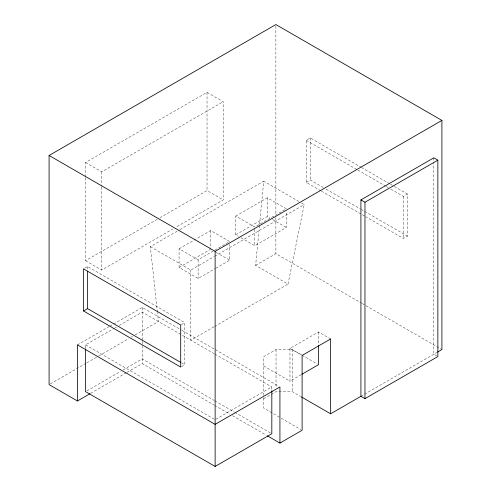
<?xml version="1.0" encoding="UTF-8"?>
<svg xmlns="http://www.w3.org/2000/svg" width="491" height="491" viewBox="0 0 491 491"><rect width="100%" height="100%" fill="white"/><g stroke="black" fill="none" stroke-linecap="round" stroke-linejoin="round"><path stroke-width="0.37" stroke-dasharray="2.46 1.84" d="M301.566 203.053L304.224 204.581L288.021 284.08L255.627 265.373L259.481 225.265M259.555 224.504L263.722 181.204L298.909 201.519M85.538 176.963L85.538 162.496L207.03 92.357L223.227 101.705L223.227 199.911L176.091 227.124M85.538 162.496L101.735 171.85L223.227 101.705M85.538 177.724L85.538 260.696L157.237 219.305M159.894 217.771L207.03 190.557L223.227 199.911M84.667 268.215L87.564 266.545L184.757 322.655L184.757 364.745L180.706 367.078M320.789 190.772L306.243 182.37L306.243 140.285L310.294 137.946L360.756 167.081M85.538 260.696L101.735 270.05L172.771 229.039M157.445 312.374L150.332 246.672L179.344 229.923M180.001 229.543L263.722 181.204M179.086 248.771L210.67 230.537L229.708 241.523L198.119 259.764L179.086 248.771L179.086 267.478L198.119 278.471L215.23 268.589M235.778 216.04L267.368 197.805L286.4 208.792L254.817 227.032L235.778 216.04L235.778 234.747L238.405 236.263M306.243 182.37L310.294 180.031L323.459 187.636M179.086 267.478L210.67 249.244M235.778 234.747L267.368 216.506L269.995 218.022M150.332 246.672L190.827 270.05L214.039 256.652M214.702 256.265L304.224 204.581M77.437 344.866L109.174 326.546M109.837 326.165L142.23 307.458L181.289 330.007M215.887 268.209L229.708 260.23L229.708 244.518M241.032 237.779L254.817 245.733L286.4 227.499L286.4 211.787M85.538 347.935L85.538 344.872L114.544 328.123M115.201 327.743L116.52 326.981M119.16 325.459L142.23 312.135L214.303 353.747M50.413 383.852L86.201 363.193M86.864 362.812L98.126 356.306M98.789 355.926L128.611 338.704M131.263 337.176L132.588 336.409M135.24 334.88L158.433 321.488L157.525 313.135M255.627 265.373L275.874 253.687L361.548 303.15M181.283 324.661L184.757 322.655M390.879 189.145L403.436 196.4L407.487 194.062L407.487 236.146L403.436 238.485L365.752 216.727M86.858 390.873L120.479 371.46M123.112 369.938L142.23 358.896L214.303 400.509M90.663 393.352L126.365 372.737M127.028 372.356L142.23 363.573L213.972 404.995M213.996 326.822L190.827 340.195L190.827 270.05M214.659 326.435L288.021 284.08M301.419 354.846L292.231 349.543L276.034 349.543L263.722 356.656L263.722 395.083M301.235 374.651L289.966 381.157L289.966 348.426L318.475 331.965L330.627 338.974M215.788 419.308L271.824 386.957L271.824 390.02M263.722 398.741L270.498 394.825M271.118 394.469L276.034 391.634L292.231 391.634L300.75 396.544M360.916 396.311L436.929 352.421M361.413 167.462L389.719 183.8M390.376 184.18L393.665 186.083M394.322 186.463L407.487 194.062M306.243 140.285L357.153 169.677M357.816 170.064L385.588 186.095M386.245 186.476L388.234 187.623M326.092 189.152L360.32 208.914M360.977 209.295L407.487 236.146M321.452 191.152L365.089 216.347M272.622 219.538L286.4 227.499M362.211 303.53L441.912 349.549M436.702 355.895L433.811 354.22L433.811 162.404M215.923 252.276L229.708 260.23M302.075 355.226L317.161 363.941M289.966 348.426L301.474 355.067M263.722 366.004L289.966 381.157M181.952 330.394L278.6 386.19M214.96 354.128L271.824 386.957M279.367 417.123L263.722 408.095L263.722 395.85M281.349 418.271L300.823 429.515M181.449 362.837L184.757 364.745M214.96 400.889L234.133 411.961M234.796 412.342L270.498 432.952M214.635 405.376L229.849 414.159M232.482 415.681L266.085 435.081M85.538 344.872L215.126 419.688M433.811 157.82L433.811 161.643M403.436 196.4L403.436 238.485M318.475 331.965L318.475 344.903M310.294 137.946L310.294 180.031M292.231 349.543L292.231 391.634M276.034 349.543L276.034 387.804M275.874 26.084L275.874 214.604M275.874 217.666L275.874 253.687M267.368 197.805L267.368 216.506M254.817 229.272L254.817 245.733M210.67 230.537L210.67 248.495M207.03 92.357L207.03 190.557M198.119 259.764L198.119 278.471M142.23 307.458L142.23 340.502M142.23 341.27L142.23 363.573M101.735 171.85L101.735 186.316M101.735 187.077L101.735 270.05M87.564 266.545L87.564 270.369"/><path stroke-width="0.74" d="M90 393.733L77.437 400.981L49.088 384.619L49.088 155.481L275.874 24.55L441.912 120.412L441.912 349.549L437.549 352.065M83.513 310.969L180.706 367.078L180.706 324.993L83.513 268.878L83.513 310.969L87.564 308.63L180.786 362.45M49.088 155.481L215.126 251.343L441.912 120.412M360.916 396.311L360.916 199.905L433.811 157.82L437.862 160.158L437.862 356.558L364.966 398.643L360.916 396.311L330.627 413.796L301.413 396.931M360.916 199.905L364.966 202.243L437.862 160.158M301.897 374.265L318.475 364.696L318.475 345.664M85.538 348.702L85.538 391.634L215.126 466.45L271.824 433.719L271.824 390.787M267.405 435.842L279.925 443.072L302.112 430.257L302.112 355.435L330.627 338.974L330.627 413.796M364.966 202.243L364.966 398.643M279.925 443.072L279.925 386.957L215.126 424.365L77.437 344.866L77.437 400.981M215.126 251.343L215.126 466.45M87.564 271.136L87.564 308.63"/></g></svg>
